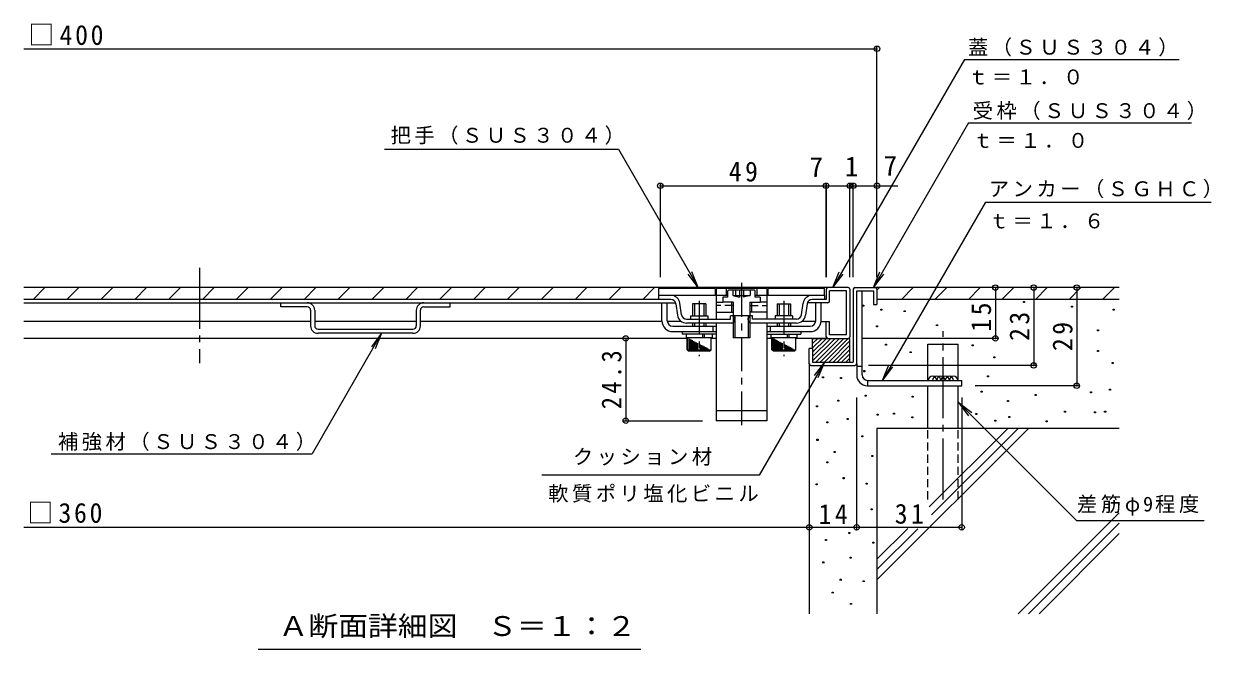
# Model space of a CAD drawing. Units: millimetres at full size. Extents: x -359 to 372, y -273 to 258.
# Drawn here: x 21.9 to 372.4, y 16.1 to 200.8 of the extents above; entities that cross this region are included whole.
import ezdxf
from ezdxf.enums import TextEntityAlignment as Align

# ---------------------------------------------------------------- set-up
doc = ezdxf.new("R2010")
doc.units = ezdxf.units.MM
doc.header["$LTSCALE"] = 2
doc.header["$PDMODE"] = 32
doc.header["$PDSIZE"] = 1.6
for name, pattern in [('CHAIN1', [8, 5, -1, 1, -1]), ('CHAIN2', [12, 9, -1, 1, -1]), ('DASHED1', [1.8, 1.2, -0.6])]:
    doc.linetypes.add(name, pattern=pattern)
for name, color, linetype, lineweight in [('D-1', 2, 'Continuous', 9), ('D-2', 3, 'Continuous', 9), ('D-4', 7, 'Continuous', 9), ('D-5', 7, 'Continuous', 9), ('D-6', 7, 'Continuous', 9)]:
    doc.layers.add(name, color=color, linetype=linetype, lineweight=lineweight)
doc.styles.add('ＭＳ ゴシック', font='')
doc.styles.get('ＭＳ ゴシック').set_extended_font_data('MS Gothic')

msp = doc.modelspace()

# ---------------------------------------------------------------- linework, layer by layer
at = {"layer": 'D-1'}
for p, q in [((267.263, 122.871), (273.268, 122.871)), ((266.768, 122.371), (266.768, 100.871)), ((267.768, 121.871), (272.768, 121.871)), ((267.768, 100.371), (267.768, 121.871)), ((269.368, 97.083), (269.368, 121.871)), ((272.768, 121.871), (272.768, 117.871)), ((273.768, 122.371), (273.768, 117.871)), ((272.768, 117.871), (273.768, 117.871)), ((254.768, 101.219), (261.42, 107.871)), ((254.768, 107.583), (255.056, 107.871)), ((254.768, 105.037), (257.602, 107.871)), ((254.768, 103.765), (258.875, 107.871)), ((254.768, 102.492), (260.148, 107.871)), ((254.768, 107.871), (265.768, 107.871)), ((254.768, 104.871), (254.768, 107.871)), ((254.77, 106.312), (256.329, 107.871)), ((255.693, 100.871), (262.693, 107.871)), ((256.966, 100.871), (263.966, 107.871)), ((258.239, 100.871), (265.239, 107.871)), ((259.511, 100.871), (265.768, 107.128)), ((260.784, 100.871), (265.768, 105.855)), ((265.768, 100.871), (265.768, 107.871)), ((253.768, 100.371), (253.768, 104.871)), ((254.768, 104.871), (253.768, 104.871)), ((254.768, 104.871), (254.768, 100.871)), ((262.057, 100.871), (265.768, 104.582)), ((263.33, 100.871), (265.768, 103.31)), ((264.603, 100.871), (265.768, 102.037)), ((254.268, 99.871), (267.268, 99.871)), ((254.768, 100.871), (266.768, 100.871)), ((267.768, 100.366), (267.768, 97.083)), ((267.768, 99.683), (269.368, 99.683)), ((270.968, 95.483), (270.968, 93.883)), ((270.968, 95.483), (298.768, 95.483)), ((298.768, 93.883), (298.768, 95.483)), ((270.968, 93.883), (298.768, 93.883))]:
    msp.add_line(p, q, dxfattribs=at)
for centre, radius, start, end in [((267.268, 122.371), 0.5, 90, 180), ((273.268, 122.371), 0.5, 0, 90), ((254.268, 100.371), 0.5, 180, 270), ((267.268, 100.371), 0.5, 270, 0), ((270.968, 97.083), 3.2, 180, 270), ((270.968, 97.083), 1.6, 180, 270)]:
    msp.add_arc(centre, radius, start, end, dxfattribs=at)
at = {"layer": 'D-2', "linetype": 'CHAIN2'}
msp.add_line((73.76, 128.71), (73.76, 100.54), dxfattribs=at)
at = {"layer": 'D-2'}
for p, q in [((265.268, 122.871), (21.868, 122.871)), ((24.627, 119.371), (28.127, 122.871)), ((34.627, 119.371), (38.127, 122.871)), ((44.627, 119.371), (48.127, 122.871)), ((54.627, 119.371), (58.127, 122.871)), ((64.627, 119.371), (68.127, 122.871)), ((74.627, 119.371), (78.127, 122.871)), ((84.627, 119.371), (88.127, 122.871)), ((94.627, 119.371), (98.127, 122.871)), ((104.627, 119.371), (108.127, 122.871)), ((114.627, 119.371), (118.127, 122.871)), ((124.627, 119.371), (128.127, 122.871)), ((134.627, 119.371), (138.127, 122.871)), ((144.627, 119.371), (148.127, 122.871)), ((154.627, 119.371), (158.127, 122.871)), ((164.627, 119.371), (168.127, 122.871)), ((174.627, 119.371), (178.127, 122.871)), ((184.627, 119.371), (188.127, 122.871)), ((194.627, 119.371), (198.127, 122.871)), ((204.627, 119.371), (208.127, 122.871)), ((212.926, 119.371), (21.868, 119.371)), ((226.018, 120.571), (209.268, 120.571)), ((209.268, 120.571), (209.268, 119.371)), ((226.018, 122.571), (226.018, 120.571)), ((229.768, 120.571), (226.268, 120.571)), ((226.268, 120.571), (226.268, 113.571)), ((228.268, 120.071), (228.268, 118.571)), ((229.768, 120.071), (228.268, 120.071)), ((229.268, 122.571), (229.268, 120.571)), ((229.968, 122.071), (229.768, 121.871)), ((229.768, 120.071), (229.768, 121.871)), ((237.568, 122.071), (229.968, 122.071)), ((231.218, 122.071), (231.218, 120.571)), ((231.218, 120.571), (233.168, 120.085)), ((231.218, 120.571), (233.168, 120.571)), ((232.003, 122.071), (232.003, 120.571)), ((233.168, 122.071), (233.168, 120.085)), ((234.368, 122.071), (234.368, 120.085)), ((236.318, 120.571), (234.368, 120.085)), ((234.368, 120.571), (236.318, 120.571)), ((236.318, 122.071), (236.318, 120.571)), ((237.568, 122.071), (237.768, 121.871)), ((237.768, 120.071), (237.768, 121.871)), ((239.268, 120.071), (237.768, 120.071)), ((238.268, 122.571), (238.268, 120.571)), ((239.268, 120.071), (239.268, 118.571)), ((241.268, 120.571), (241.268, 113.571)), ((241.518, 122.571), (241.518, 120.571)), ((258.268, 122.571), (241.518, 122.571)), ((258.268, 120.571), (241.518, 120.571)), ((258.768, 119.371), (254.61, 119.371)), ((258.268, 120.571), (258.268, 122.571)), ((258.268, 120.571), (258.268, 119.371)), ((258.768, 122.371), (258.768, 119.371)), ((264.768, 121.871), (259.768, 121.871)), ((259.768, 118.871), (259.768, 121.871)), ((264.768, 108.871), (264.768, 121.871)), ((265.768, 122.371), (265.768, 108.371)), ((21.868, 118.371), (214.34, 118.371)), ((97.768, 117.171), (97.768, 118.371)), ((105.568, 117.171), (97.768, 117.171)), ((106.568, 116.171), (106.568, 111.571)), ((107.768, 116.171), (107.768, 111.571)), ((137.768, 116.171), (137.768, 111.571)), ((138.968, 111.571), (138.968, 116.171)), ((139.968, 117.171), (147.768, 117.171)), ((147.768, 117.171), (147.768, 118.371)), ((210.268, 113.071), (210.268, 118.371)), ((211.868, 113.071), (211.868, 118.371)), ((214.411, 118.084), (214.896, 114.69)), ((216.084, 114.859), (215.599, 118.253)), ((219.268, 118.072), (219.268, 114.572)), ((223.268, 118.072), (219.268, 118.072)), ((219.868, 118.072), (219.868, 114.572)), ((222.668, 118.072), (222.668, 114.572)), ((223.268, 118.072), (223.268, 114.572)), ((226.268, 118.571), (228.268, 118.571)), ((231.268, 118.571), (228.268, 118.571)), ((230.81, 118.571), (230.81, 115.571)), ((231.268, 118.571), (231.268, 108.071)), ((236.268, 118.571), (239.268, 118.571)), ((236.726, 118.571), (236.726, 115.571)), ((241.268, 118.571), (239.268, 118.571)), ((244.268, 118.072), (244.268, 114.572)), ((244.268, 118.072), (248.268, 118.072)), ((244.868, 118.072), (244.868, 114.572)), ((247.668, 118.072), (247.668, 114.572)), ((248.268, 118.072), (248.268, 114.572)), ((251.452, 114.859), (251.937, 118.253)), ((253.125, 118.084), (252.64, 114.69)), ((259.268, 118.371), (253.195, 118.371)), ((255.668, 113.071), (255.668, 118.371)), ((257.268, 113.071), (257.268, 118.371)), ((106.568, 112.871), (21.868, 112.871)), ((137.768, 112.871), (107.768, 112.871)), ((210.268, 112.871), (138.968, 112.871)), ((216.004, 112.871), (211.868, 112.871)), ((217.569, 113.571), (230.568, 113.571)), ((231.268, 112.371), (217.569, 112.371)), ((218.668, 114.571), (218.668, 113.571)), ((218.668, 114.571), (223.868, 114.571)), ((219.268, 112.371), (219.268, 111.471)), ((219.868, 112.371), (219.868, 111.471)), ((222.668, 112.371), (222.668, 111.471)), ((223.268, 112.371), (223.268, 111.471)), ((223.868, 114.571), (223.868, 113.571)), ((226.268, 115.571), (231.268, 115.571)), ((226.268, 112.371), (226.268, 83.571)), ((230.568, 113.571), (230.568, 114.571)), ((236.968, 114.571), (230.568, 114.571)), ((231.068, 114.571), (231.768, 113.871)), ((236.268, 114.571), (231.268, 114.571)), ((231.268, 114.371), (231.268, 112.505)), ((231.768, 114.571), (231.768, 108.071)), ((231.768, 113.371), (231.768, 113.871)), ((236.468, 114.571), (235.768, 113.871)), ((235.768, 114.571), (235.768, 108.071)), ((235.768, 113.371), (235.768, 113.871)), ((241.268, 115.571), (236.268, 115.571)), ((236.268, 114.372), (236.268, 112.505)), ((249.967, 112.371), (236.268, 112.371)), ((236.968, 113.571), (236.968, 114.571)), ((249.967, 113.571), (236.968, 113.571)), ((241.268, 112.371), (241.268, 83.571)), ((243.668, 114.571), (243.668, 113.571)), ((248.868, 114.571), (243.668, 114.571)), ((244.268, 112.371), (244.268, 111.471)), ((244.868, 112.371), (244.868, 111.471)), ((247.668, 112.371), (247.668, 111.471)), ((248.268, 112.371), (248.268, 111.471)), ((248.868, 114.571), (248.868, 113.571)), ((255.655, 112.871), (251.532, 112.871)), ((257.268, 112.871), (259.768, 112.871)), ((258.768, 108.371), (258.768, 112.871)), ((108.768, 110.571), (136.768, 110.571)), ((136.768, 109.371), (108.768, 109.371)), ((213.468, 111.471), (226.268, 111.471)), ((213.468, 109.871), (226.268, 109.871)), ((216.268, 109.871), (216.268, 109.071)), ((226.268, 109.071), (216.268, 109.071)), ((217.468, 109.071), (217.468, 108.072)), ((222.268, 109.072), (222.268, 108.072)), ((222.768, 109.072), (222.768, 108.072)), ((225.068, 109.071), (225.068, 108.072)), ((225.268, 111.471), (225.268, 109.871)), ((241.268, 111.471), (254.068, 111.471)), ((241.268, 109.871), (254.068, 109.871)), ((241.268, 109.071), (251.268, 109.071)), ((242.268, 111.471), (242.268, 109.871)), ((242.468, 109.071), (242.468, 108.072)), ((247.268, 109.072), (247.268, 108.072)), ((247.768, 109.072), (247.768, 108.072)), ((251.268, 109.871), (251.268, 109.071)), ((217.768, 107.871), (21.868, 107.871)), ((225.068, 108.072), (217.468, 108.072)), ((218.068, 104.472), (218.068, 107.917)), ((218.468, 104.472), (218.468, 107.712)), ((218.868, 104.472), (218.868, 107.506)), ((219.268, 104.472), (219.268, 107.3)), ((219.668, 104.472), (219.668, 107.094)), ((220.068, 104.472), (220.068, 106.889)), ((220.468, 104.472), (220.468, 106.683)), ((220.868, 104.472), (220.868, 106.477)), ((221.668, 104.472), (221.668, 106.066)), ((222.068, 104.472), (222.068, 105.86)), ((222.468, 104.472), (222.468, 105.654)), ((222.868, 104.472), (222.868, 105.449)), ((223.268, 104.472), (223.268, 105.243)), ((226.268, 107.871), (224.768, 107.871)), ((242.768, 107.871), (241.268, 107.871)), ((243.068, 104.472), (243.068, 107.917)), ((243.468, 104.472), (243.468, 107.712)), ((243.868, 104.472), (243.868, 107.506)), ((244.268, 104.472), (244.268, 107.3)), ((244.668, 104.472), (244.668, 107.094)), ((245.068, 104.472), (245.068, 106.889)), ((245.468, 104.472), (245.468, 106.683)), ((245.868, 104.472), (245.868, 106.477)), ((246.668, 104.472), (246.668, 106.066)), ((247.068, 104.472), (247.068, 105.86)), ((247.468, 104.472), (247.468, 105.654)), ((247.868, 104.472), (247.868, 105.449)), ((248.268, 104.472), (248.268, 105.243)), ((259.264, 107.871), (249.768, 107.871)), ((259.268, 107.871), (265.239, 107.871)), ((217.768, 104.472), (224.768, 104.472)), ((224.368, 104.072), (218.168, 104.072)), ((223.668, 104.472), (223.668, 105.037)), ((224.068, 104.472), (224.068, 104.832)), ((224.468, 104.472), (224.468, 104.626)), ((242.768, 104.472), (249.768, 104.472)), ((249.368, 104.072), (243.168, 104.072)), ((248.668, 104.472), (248.668, 105.037)), ((249.068, 104.472), (249.068, 104.832)), ((249.468, 104.472), (249.468, 104.626)), ((226.268, 86.571), (241.268, 86.571)), ((241.268, 83.571), (226.268, 83.571))]:
    msp.add_line(p, q, dxfattribs=at)
at = {"layer": 'D-2', "linetype": 'CHAIN1'}
for p, q in [((233.768, 124.235), (233.768, 81.663)), ((221.268, 118.974), (221.268, 102.65)), ((246.268, 118.974), (246.268, 102.65))]:
    msp.add_line(p, q, dxfattribs=at)
at = {"layer": 'D-2', "linetype": 'DASHED1'}
for p, q in [((233.168, 120.571), (234.368, 120.571)), ((231.268, 117.571), (226.268, 117.571)), ((236.268, 117.571), (241.268, 117.571))]:
    msp.add_line(p, q, dxfattribs=at)
at = {"layer": 'D-2'}
for points in [[(226.018, 122.571), (209.268, 122.571), (209.268, 120.571)], [(241.268, 122.571), (226.268, 122.571), (226.268, 120.571)], [(241.268, 122.571), (241.268, 120.571), (237.768, 120.571)], [(236.268, 118.571), (236.268, 108.071), (231.268, 108.071)], [(264.768, 108.871), (259.768, 108.871), (259.768, 112.871)], [(250.068, 109.071), (250.068, 108.072), (242.468, 108.072)], [(218.168, 104.072), (217.768, 104.472), (217.768, 108.072)], [(224.368, 104.072), (224.768, 104.472), (224.768, 108.072)], [(243.168, 104.072), (242.768, 104.472), (242.768, 108.072)], [(249.368, 104.072), (249.768, 104.472), (249.768, 108.072)]]:
    msp.add_lwpolyline(points, dxfattribs=at)
for centre, radius, start, end in [((259.268, 122.371), 0.5, 90, 180), ((265.268, 122.371), 0.5, 0, 90), ((212.926, 117.871), 2.7, 8.13051, 90), ((212.926, 117.871), 1.5, 8.13051, 90), ((254.61, 117.871), 2.7, 90, 171.86949), ((254.61, 117.871), 1.5, 90, 171.86949), ((105.568, 116.171), 2.2, 0, 90), ((105.568, 116.171), 1, 0, 90), ((139.968, 116.171), 2.2, 90, 180), ((139.968, 116.171), 1, 90, 180), ((259.268, 118.871), 0.5, 270, 0), ((213.468, 113.071), 3.2, 180, 270), ((213.468, 113.071), 1.6, 180, 270), ((217.569, 115.071), 2.7, 188.13051, 270), ((217.569, 115.071), 1.5, 188.13051, 270), ((230.768, 113.371), 1, 270, 0), ((236.768, 113.371), 1, 180, 270), ((249.967, 115.071), 1.5, 270, 351.86949), ((249.967, 115.071), 2.7, 270, 351.86949), ((254.068, 113.071), 1.6, 270, 0), ((254.068, 113.071), 3.2, 270, 0), ((108.768, 111.571), 2.2, 180, 270), ((108.768, 111.571), 1, 180, 270), ((136.768, 111.571), 1, 270, 0), ((136.768, 111.571), 2.2, 270, 0), ((259.268, 108.371), 0.5, 180, 270), ((265.268, 108.371), 0.5, 270, 0)]:
    msp.add_arc(centre, radius, start, end, dxfattribs=at)
at = {"layer": 'D-4'}
for p, q in [((21.884, 193.374), (273.76, 193.374)), ((273.76, 125.988), (273.76, 193.974)), ((209.76, 153.529), (209.76, 125.988)), ((209.76, 152.929), (279.968, 152.929)), ((258.76, 125.988), (258.76, 153.529)), ((258.76, 153.529), (258.76, 125.988)), ((265.76, 125.988), (265.76, 153.529)), ((266.76, 125.988), (266.76, 153.529)), ((308.724, 122.871), (308.724, 107.871)), ((320.027, 122.871), (320.027, 99.871)), ((332.743, 122.871), (332.743, 93.883)), ((199.594, 107.871), (199.594, 83.571)), ((309.324, 107.871), (269.271, 107.871)), ((320.627, 99.871), (271.268, 99.871)), ((333.343, 93.883), (302.768, 93.883)), ((267.76, 90.413), (267.76, 51.475)), ((298.768, 90.413), (298.768, 51.475)), ((198.994, 83.571), (222.268, 83.571)), ((253.768, 52.074), (21.884, 52.074)), ((267.76, 52.074), (253.768, 52.074)), ((298.768, 52.074), (267.76, 52.074))]:
    msp.add_line(p, q, dxfattribs=at)
for p in [(273.76, 193.374), (209.76, 152.929), (258.76, 152.929), (258.76, 152.929), (265.76, 152.929), (266.76, 152.929), (273.76, 152.929), (308.724, 122.871), (320.027, 122.871), (332.743, 122.871), (199.594, 107.871), (308.724, 107.871), (320.027, 99.871), (332.743, 93.883), (199.594, 83.571), (253.768, 52.074), (267.76, 52.074), (298.768, 52.074)]:
    msp.add_point(p, dxfattribs=at)
at = {"layer": 'D-5'}
for p, q in [((299.611, 190.21), (260.733, 122.871)), ((299.611, 190.21), (363.019, 190.21)), ((300.801, 171.474), (272.74, 122.871)), ((300.801, 171.474), (366.668, 171.474)), ((128.411, 163.761), (197.411, 163.761)), ((305.781, 148.139), (275.38, 95.483)), ((305.781, 148.139), (372.45, 148.139)), ((221.019, 122.871), (217.975, 126.838)), ((260.733, 122.871), (262.647, 127.491)), ((260.733, 122.871), (263.777, 126.838)), ((272.74, 122.871), (274.654, 127.491)), ((272.74, 122.871), (275.784, 126.838)), ((127.529, 109.371), (106.985, 73.789)), ((127.529, 109.371), (124.485, 105.405)), ((127.529, 109.371), (125.615, 104.752)), ((258.233, 100.871), (238.963, 67.495)), ((258.233, 100.871), (255.189, 96.905)), ((258.233, 100.871), (256.319, 96.252)), ((275.38, 95.483), (277.293, 100.103)), ((275.38, 95.483), (278.424, 99.45)), ((297.76, 88.997), (300.804, 85.03)), ((297.76, 88.997), (301.727, 85.953)), ((29.985, 73.789), (106.985, 73.789)), ((238.963, 67.495), (174.812, 67.495)), ((91.093, 16.08), (204.031, 16.08))]:
    msp.add_line(p, q, dxfattribs=at)
for points in [[(197.411, 163.761), (221.019, 122.871), (219.106, 127.491)], [(297.76, 88.997), (332.689, 54.067), (370.354, 54.067)]]:
    msp.add_lwpolyline(points, dxfattribs=at)
at = {"layer": 'D-6', "color": 6, "lineweight": 5}
for p, q in [((345.283, 122.871), (273.268, 122.871)), ((273.76, 122.074), (274.557, 122.871)), ((280.957, 119.371), (284.457, 122.871)), ((290.856, 119.371), (294.356, 122.871)), ((300.756, 119.371), (304.256, 122.871)), ((310.655, 119.371), (314.155, 122.871)), ((320.555, 119.371), (324.055, 122.871)), ((330.454, 119.371), (333.954, 122.871)), ((340.354, 119.371), (343.854, 122.871)), ((345.283, 119.371), (273.76, 119.371)), ((288.76, 106.139), (297.76, 106.139)), ((288.76, 95.483), (288.76, 106.139)), ((297.76, 95.483), (297.76, 106.139)), ((253.768, 100.371), (253.768, 26.583)), ((288.76, 81.283), (288.76, 93.883)), ((297.76, 81.283), (297.76, 93.883)), ((273.76, 81.283), (273.76, 26.583)), ((318.469, 81.283), (273.76, 36.574)), ((345.283, 81.283), (273.76, 81.283)), ((312.35, 81.283), (289.159, 58.093)), ((315.409, 81.283), (289.882, 55.756)), ((345.283, 56.384), (315.482, 26.583)), ((345.283, 53.324), (318.542, 26.583)), ((282.847, 51.78), (273.76, 42.694)), ((285.8, 51.674), (273.76, 39.634)), ((345.283, 50.264), (321.602, 26.583))]:
    msp.add_line(p, q, dxfattribs=at)
at = {"layer": 'D-6', "color": 6, "linetype": 'CHAIN2', "lineweight": 5}
msp.add_line((293.26, 60.34), (293.26, 110.017), dxfattribs=at)
at = {"layer": 'D-6', "color": 6, "linetype": 'DASHED1', "lineweight": 5}
for p, q in [((288.76, 60.34), (288.76, 81.283)), ((297.76, 60.34), (297.76, 81.283))]:
    msp.add_line(p, q, dxfattribs=at)
at = {"layer": 'D-6'}
for points in [[(269.547, 117.339), (269.547, 117.639), (269.847, 117.639), (269.847, 117.339)], [(274.862, 116.234), (274.862, 116.534), (275.162, 116.534), (275.162, 116.234)], [(317.009, 118.506), (317.009, 118.806), (317.309, 118.806), (317.309, 118.506)], [(331.227, 117.125), (331.227, 117.425), (331.527, 117.425), (331.527, 117.125)], [(343.459, 116.219), (343.459, 116.519), (343.759, 116.519), (343.759, 116.219)], [(273.62, 111.265), (273.62, 111.565), (273.92, 111.565), (273.92, 111.265)], [(338.863, 110.073), (338.863, 110.373), (339.163, 110.373), (339.163, 110.073)], [(276.311, 105.881), (276.311, 106.181), (276.611, 106.181), (276.611, 105.881)], [(301.863, 105.658), (301.863, 105.958), (302.163, 105.958), (302.163, 105.658)], [(308.221, 102.126), (308.221, 102.426), (308.521, 102.426), (308.521, 102.126)], [(338.863, 103.98), (338.863, 104.28), (339.163, 104.28), (339.163, 103.98)], [(269.89, 98.039), (269.89, 98.339), (270.19, 98.339), (270.19, 98.039)], [(343.19, 100.448), (343.19, 100.748), (343.49, 100.748), (343.49, 100.448)], [(257.71, 96.263), (257.71, 96.563), (258.01, 96.563), (258.01, 96.263)], [(263.034, 96.015), (263.034, 96.315), (263.334, 96.315), (263.334, 96.015)], [(306.366, 96.562), (306.366, 96.862), (306.666, 96.862), (306.666, 96.562)], [(304.565, 91.988), (304.565, 92.288), (304.865, 92.288), (304.865, 91.988)], [(320.495, 90.999), (320.495, 91.299), (320.795, 91.299), (320.795, 90.999)], [(336.832, 91.794), (336.832, 92.094), (337.132, 92.094), (337.132, 91.794)], [(342.395, 92.589), (342.395, 92.889), (342.695, 92.889), (342.695, 92.589)], [(255.916, 87.704), (255.916, 88.004), (256.216, 88.004), (256.216, 87.704)], [(262.229, 89.343), (262.229, 89.643), (262.529, 89.643), (262.529, 89.343)], [(270.305, 90.792), (270.305, 91.092), (270.605, 91.092), (270.605, 90.792)], [(284.145, 90.465), (284.145, 90.765), (284.445, 90.765), (284.445, 90.465)], [(312.283, 89.233), (312.283, 89.533), (312.583, 89.533), (312.583, 89.233)], [(264.921, 83.959), (264.921, 84.259), (265.221, 84.259), (265.221, 83.959)], [(273.825, 85.201), (273.825, 85.501), (274.125, 85.501), (274.125, 85.201)], [(278.624, 85.495), (278.624, 85.795), (278.924, 85.795), (278.924, 85.495)], [(284.007, 84.391), (284.007, 84.691), (284.307, 84.691), (284.307, 84.391)], [(302.922, 85.436), (302.922, 85.736), (303.222, 85.736), (303.222, 85.436)], [(312.724, 84.553), (312.724, 84.853), (313.024, 84.853), (313.024, 84.553)], [(329.149, 86.054), (329.149, 86.354), (329.449, 86.354), (329.449, 86.054)], [(337.98, 85.877), (337.98, 86.178), (338.28, 86.178), (338.28, 85.877)], [(340.982, 86.054), (340.982, 86.354), (341.282, 86.354), (341.282, 86.054)], [(258.916, 82.924), (258.916, 83.224), (259.216, 83.224), (259.216, 82.924)], [(308.579, 83.425), (308.579, 83.725), (308.879, 83.725), (308.879, 83.425)], [(323.694, 83.218), (323.694, 83.518), (323.994, 83.518), (323.994, 83.218)], [(256.054, 77.765), (256.054, 78.065), (256.354, 78.065), (256.354, 77.765)], [(269.269, 78.783), (269.269, 79.083), (269.569, 79.083), (269.569, 78.783)], [(261.102, 74.204), (261.102, 74.504), (261.402, 74.504), (261.402, 74.204)], [(258.953, 71.139), (258.953, 71.439), (259.253, 71.439), (259.253, 71.139)], [(272.283, 72.962), (272.283, 73.262), (272.583, 73.262), (272.583, 72.962)], [(263.784, 66.446), (263.784, 66.746), (264.084, 66.746), (264.084, 66.446)], [(255.778, 64.651), (255.778, 64.951), (256.078, 64.951), (256.078, 64.651)], [(270.548, 64.789), (270.548, 65.089), (270.848, 65.089), (270.848, 64.789)], [(272.067, 57.266), (272.067, 57.566), (272.367, 57.566), (272.367, 57.266)], [(265.439, 50.242), (265.439, 50.542), (265.739, 50.542), (265.739, 50.242)], [(258.583, 48.218), (258.583, 48.518), (258.882, 48.518), (258.882, 48.218)], [(272.525, 47.39), (272.525, 47.69), (272.825, 47.69), (272.825, 47.39)], [(265.853, 42.995), (265.853, 43.295), (266.153, 43.295), (266.153, 42.995)]]:
    msp.add_lwpolyline(points, close=True, dxfattribs=at)
for points in [[(281.81, 115.704), (281.81, 116.004), (282.11, 116.004), (282.11, 115.704)], [(291.347, 111.532), (291.347, 111.832), (291.647, 111.832), (291.647, 111.532)], [(283.598, 103.584), (283.598, 103.884), (283.898, 103.884), (283.898, 103.584)], [(257.777, 41.546), (257.777, 41.846), (258.077, 41.846), (258.077, 41.546)], [(262.935, 36.428), (262.935, 36.728), (263.235, 36.728), (263.235, 36.428)], [(269.69, 36.031), (269.69, 36.331), (269.99, 36.331), (269.99, 36.031)], [(260.551, 32.653), (260.551, 32.953), (260.85, 32.953), (260.85, 32.653)], [(265.915, 29.275), (265.915, 29.575), (266.215, 29.575), (266.215, 29.275)]]:
    msp.add_lwpolyline(points, dxfattribs=at)
at = {"layer": 'D-6', "color": 6, "lineweight": 5}
for centre in [(290.147, 95.483), (291.392, 95.483), (292.637, 95.483), (293.883, 95.483), (295.128, 95.483), (296.374, 95.483)]:
    msp.add_arc(centre, 1.245, 0, 180, dxfattribs=at)

# ---------------------------------------------------------------- texts
at = {"layer": 'D-4', "color": 2, "style": 'ＭＳ ゴシック'}
for s, p in [('1', (264.26, 153.929)), ('7', (275.715, 154.151)), ('7', (253.837, 153.792))]:
    msp.add_text(s, height=5.865, dxfattribs=at).set_placement(p, align=Align.BOTTOM_LEFT)
at = {"layer": 'D-4', "color": 2, "char_height": 5.865, "attachment_point": 7, "style": 'ＭＳ ゴシック'}
for s, insert in [('\\T1.21;\\W0.95;□400', (23.255, 194.374)), ('\\T1.27;\\W0.95;49', (230.01, 154.129)), ('\\T1.21;\\W0.95;□360', (22.928, 53.274)), ('\\T1.27;\\W0.95;14', (256.514, 53.075)), ('\\T1.27;\\W0.95;31', (279.014, 53.075))]:
    msp.add_mtext(s, dxfattribs=dict(at, insert=insert))
at = {"layer": 'D-4', "color": 2, "char_height": 5.865, "attachment_point": 7, "rotation": 90, "style": 'ＭＳ ゴシック'}
for s, insert in [('\\T1.27;\\W0.95;15', (307.524, 109.853)), ('\\T1.27;\\W0.95;23', (318.827, 107.121)), ('\\T1.27;\\W0.95;29', (331.543, 104.127)), ('\\T1.28;\\W0.9;24.3', (198.394, 86.971))]:
    msp.add_mtext(s, dxfattribs=dict(at, insert=insert))
at = {"layer": 'D-5', "color": 2, "style": 'ＭＳ ゴシック', "width": 1.1}
msp.add_text('Ａ断面詳細図\u3000Ｓ＝１：２', height=5.865, dxfattribs=at).set_placement((97.091, 18.243), align=Align.BOTTOM_LEFT)
at = {"layer": 'D-5', "char_height": 4.399, "attachment_point": 7, "style": 'ＭＳ ゴシック'}
for s, insert in [('\\T1.17;蓋（ＳＵＳ３０４）', (300.625, 191.082)), ('\\T1.17;ｔ＝１．０', (300.625, 182.793)), ('\\T1.17;受枠（ＳＵＳ３０４）', (302.023, 172.327)), ('\\T1.17;把手（ＳＵＳ３０４）', (130.173, 165.07)), ('\\T1.17;ｔ＝１．０', (302.023, 164.056)), ('\\T1.17;アンカー（ＳＧＨＣ）', (306.774, 149.263)), ('\\T1.17;ｔ＝１．６', (306.774, 140.295)), ('\\T1.17;補強材（ＳＵＳ３０４）', (31.971, 74.618)), ('\\T1.17;クッション材', (183.997, 70.276)), ('\\T1.17;軟質ポリ塩化ビニル', (176.691, 59.379)), ('\\T1.18;差筋φ9程度', (332.778, 55.56))]:
    msp.add_mtext(s, dxfattribs=dict(at, insert=insert))

doc.saveas('drawing.dxf')
